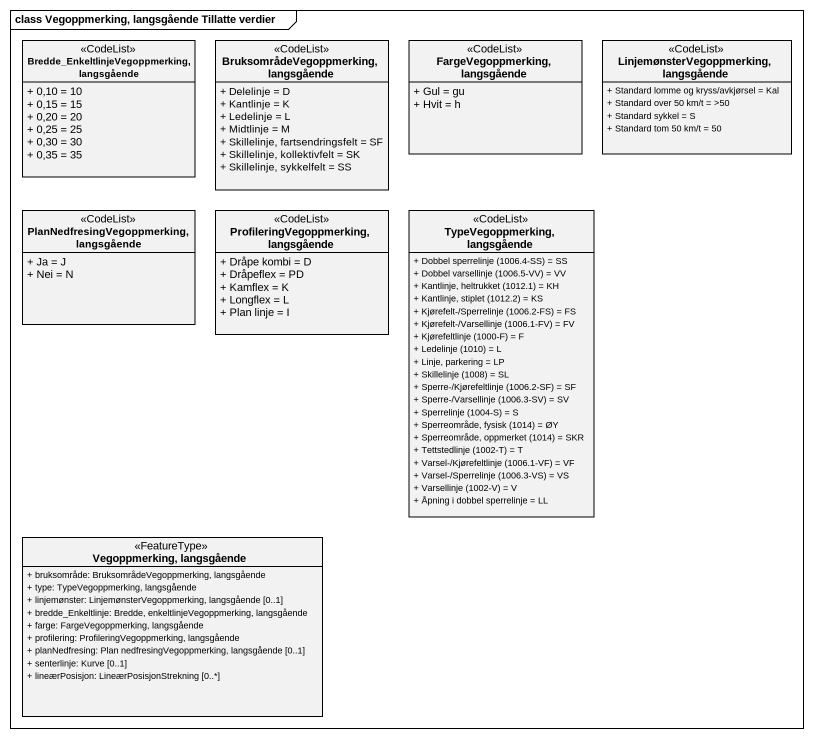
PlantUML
@startuml
mainframe class Vegoppmerking, langsgående Tillatte verdier
hide circle
hide empty members
skinparam classAttributeIconSize 0
class "Bredde_EnkeltlinjeVegoppmerking, langsgående" as Bredde_EnkeltlinjeVegoppmerk <<CodeList>> {
  + 0,10 = 10
  + 0,15 = 15
  + 0,20 = 20
  + 0,25 = 25
  + 0,30 = 30
  + 0,35 = 35
}
class "BruksområdeVegoppmerking, langsgående" as BruksområdeVegoppmerking <<CodeList>> {
  + Delelinje = D
  + Kantlinje = K
  + Ledelinje = L
  + Midtlinje = M
  + Skillelinje, fartsendringsfelt = SF
  + Skillelinje, kollektivfelt = SK
  + Skillelinje, sykkelfelt = SS
}
class "FargeVegoppmerking, langsgående" as FargeVegoppmerking <<CodeList>> {
  + Gul = gu
  + Hvit = h
}
class "LinjemønsterVegoppmerking, langsgående" as LinjemønsterVegoppmerking <<CodeList>> {
  + Standard lomme og kryss/avkjørsel = Kal
  + Standard over 50 km/t = >50
  + Standard sykkel = S
  + Standard tom 50 km/t = 50
}
class "PlanNedfresingVegoppmerking, langsgående" as PlanNedfresingVegoppmerking <<CodeList>> {
  + Ja = J
  + Nei = N
}
class "ProfileringVegoppmerking, langsgående" as ProfileringVegoppmerking <<CodeList>> {
  + Dråpe kombi = D
  + Dråpeflex = PD
  + Kamflex = K
  + Longflex = L
  + Plan linje = I
}
class "TypeVegoppmerking, langsgående" as TypeVegoppmerking <<CodeList>> {
  {field} + Dobbel sperrelinje (1006.4-SS) = SS
  {field} + Dobbel varsellinje (1006.5-VV) = VV
  {field} + Kantlinje, heltrukket (1012.1) = KH
  {field} + Kantlinje, stiplet (1012.2) = KS
  {field} + Kjørefelt-/Sperrelinje (1006.2-FS) = FS
  {field} + Kjørefelt-/Varsellinje (1006.1-FV) = FV
  {field} + Kjørefeltlinje (1000-F) = F
  {field} + Ledelinje (1010) = L
  + Linje, parkering = LP
  {field} + Skillelinje (1008) = SL
  {field} + Sperre-/Kjørefeltlinje (1006.2-SF) = SF
  {field} + Sperre-/Varsellinje (1006.3-SV) = SV
  {field} + Sperrelinje (1004-S) = S
  {field} + Sperreområde, fysisk (1014) = ØY
  {field} + Sperreområde, oppmerket (1014) = SKR
  {field} + Tettstedlinje (1002-T) = T
  {field} + Varsel-/Kjørefeltlinje (1006.1-VF) = VF
  {field} + Varsel-/Sperrelinje (1006.3-VS) = VS
  {field} + Varsellinje (1002-V) = V
  + Åpning i dobbel sperrelinje = LL
}
class "Vegoppmerking, langsgående" as Vegoppmerking_langsgående <<FeatureType>> {
  + bruksområde: BruksområdeVegoppmerking, langsgående
  + type: TypeVegoppmerking, langsgående
  + linjemønster: LinjemønsterVegoppmerking, langsgående [0..1]
  + bredde_Enkeltlinje: Bredde, enkeltlinjeVegoppmerking, langsgående
  + farge: FargeVegoppmerking, langsgående
  + profilering: ProfileringVegoppmerking, langsgående
  + planNedfresing: Plan nedfresingVegoppmerking, langsgående [0..1]
  + senterlinje: Kurve [0..1]
  + lineærPosisjon: LineærPosisjonStrekning [0..*]
}
@enduml
